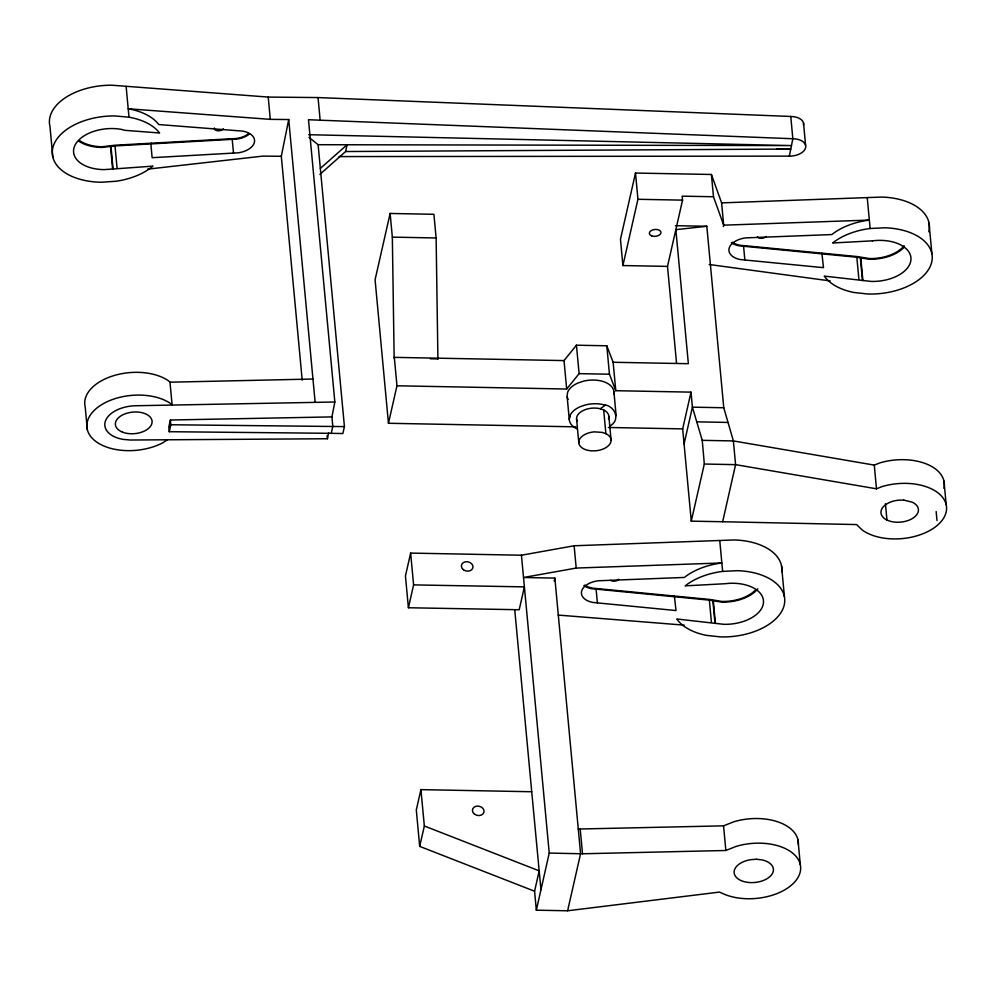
<?xml version="1.0" encoding="UTF-8"?>
<svg xmlns="http://www.w3.org/2000/svg" width="996" height="996" viewBox="0 0 996 996"><rect width="100%" height="100%" fill="white"/><g stroke="black" fill="none" stroke-linecap="round" stroke-linejoin="round"><path stroke-width="1.49" d="M609.938 425.964C621.143 420.001 614.781 405.434 603.613 404.725A23.506 13.782 -5.3 0 0 585.748 404.849L580.195 406.704A23.506 13.782 -5.3 0 0 569.849 415.979L569.289 419.615A23.506 13.782 -5.3 0 0 576.809 428.766M331.929 416.901L170.391 420.013L168.81 426.96L169.258 431.704L331.232 433.322L332.813 426.375L331.929 416.901L334.843 401.998L308.486 119.732L792.841 138.743A14.691 8.615 -5.3 0 1 805.64 147.582A14.691 8.615 -5.3 0 1 789.342 156.123L339.101 156.584M334.843 401.998L137.174 405.721A29.009 17.007 -5.3 0 0 105.701 420.349A29.009 17.007 -5.3 0 0 122.956 439.361L130.277 440.02L327.435 438.75L328.605 432.787M302.211 380.26L281.308 156.285L288.728 119.532L270.29 119.358L128.21 108.776A56.075 32.88 -5.3 0 1 158.8 124.55L242.688 131.123A18.999 11.143 -5.3 0 1 254.441 142.104A18.999 11.143 -5.3 0 1 238.318 152.811L152.127 157.692L150.844 143.947L151.517 143.2M789.342 156.123L792.841 138.743L790.762 116.47L318.048 97.571L268.21 97.073L111.988 85.22A56.075 32.88 -5.3 0 0 49.962 126.417L52.825 157.131M319.878 174.387L345.624 151.529L347.081 144.756L320.339 168.411M549.232 853.074L582.523 853.771L725.86 850.484L736.019 846.438A47.024 27.577 -5.3 0 1 800.249 871.836A47.024 27.577 -5.3 0 1 725.088 894.57L719.436 892.092L567.608 910.78L536.346 910.182L549.232 853.074L521.443 555.22L410.638 553.091L405.447 575.949L408.41 607.747L519.202 609.739L524.394 586.881L413.601 584.889L408.41 607.747M575.825 426.848L388.452 423.275L396.968 385.788L566.674 389.025L564.022 360.589L576.435 345.201L606.801 345.786L609.465 374.222L615.789 390.706L691.012 392.138L682.671 428.89L691.274 521.145L722.648 521.742L735.583 464.646L733.38 440.929L723.768 407.75L706.811 226.279L675.475 225.694M169.258 431.704L170.839 424.757L170.391 420.013M430.372 358.784L437.916 358.921L436.124 237.969L433.907 214.302L390.121 213.468L375.081 279.727L388.452 423.275M564.022 360.589L394.316 357.352L394.155 358.087L392.337 237.123L390.121 213.468M437.916 358.921L438.091 358.187M540.965 889.814L531.727 791.745L420.922 789.629L416.303 809.985L419.69 846.388L534.578 891.221L536.346 910.182M419.69 846.388L424.346 825.995L420.922 789.629M821.874 253.146L823.493 267.663L740.252 259.545A18.999 11.143 -5.3 0 1 729.109 248.328A18.999 11.143 -5.3 0 1 745.73 237.882L831.859 234.558A56.075 32.88 -5.3 0 1 869.334 220.079L723.694 225.171L721.614 202.885L711.405 174.474L635.498 173.055L620.458 239.326L622.911 265.546L667.507 266.393L682.546 200.134L682.148 196.162L713.485 196.747L723.694 225.171L723.37 226.602M622.911 265.546L637.938 199.287L635.498 173.055M554.199 581.042L554.859 578.103L523.523 577.493L576.211 568.056L721.851 562.964A56.075 32.88 -5.3 0 0 684.389 577.443L598.247 580.768A18.999 11.143 -5.3 0 0 581.627 591.213A18.999 11.143 -5.3 0 0 592.769 602.431L676.01 610.548L674.392 596.031M534.578 891.221L539.197 870.853L424.346 825.995M567.608 910.78L580.581 853.672L554.859 578.103M684.078 443.905L692.407 407.165L691.012 392.138M691.274 521.145L704.321 464.036L702.23 440.344L692.407 407.165L723.768 407.75M308.997 137.386L318.122 144.706L344.429 426.599L342.848 433.546L331.232 433.322M566.674 389.025L579.099 373.649L576.435 345.201M577.294 421.408A16.197 9.499 -5.3 0 1 582.374 410.937A16.197 9.499 -5.3 0 1 600.227 408.746L605.17 405.285M167.415 439.709L162.684 442.847A47.024 27.577 -5.3 0 1 96.861 442.199A47.024 27.577 -5.3 0 1 104.767 402.894A47.024 27.577 -5.3 0 1 170.602 403.542L172.109 404.949L169.98 382.203L168.473 380.783A47.024 27.577 -5.3 0 0 113.171 375.816A47.024 27.577 -5.3 0 0 85.195 406.866L87.312 429.625M702.23 440.344L733.38 440.929L874.276 465.107L879.717 462.941A47.024 27.577 -5.3 0 1 943.934 488.326M704.321 464.036L735.583 464.646L876.48 488.812L881.933 486.633A47.024 27.577 -5.3 0 1 941.369 495.933A47.024 27.577 -5.3 0 1 924.724 532.997A47.024 27.577 -5.3 0 1 862.374 530.158L856.61 524.568L722.648 521.742M578.29 829.033L723.557 825.846L733.728 821.8A47.024 27.577 -5.3 0 1 798.356 844.284M78.858 141.183A34.748 20.381 -5.3 0 0 101.966 147.433L115.013 145.926L237.036 139.067A18.999 11.143 -5.3 0 0 249.51 133.95M113.083 169.009L152.911 166.133A56.075 32.88 -5.3 0 1 116.096 181.247L101.492 182.231A56.075 32.88 -5.3 0 1 52.663 148.529A56.075 32.88 -5.3 0 1 114.851 115.934L128.994 117.204A56.075 32.88 -5.3 0 1 159.597 132.991L124.849 130.327L121.076 129.331A34.748 20.381 -5.3 0 0 74.613 146.063A34.748 20.381 -5.3 0 0 104.032 169.619L113.083 169.009L111.017 146.823M872.496 240.833L832.656 242.987A56.075 32.88 -5.3 0 1 870.118 228.507L884.709 227.785A56.075 32.88 -5.3 0 1 931.621 262.471A56.075 32.88 -5.3 0 1 867.964 294.019L853.946 292.488A56.075 32.88 -5.3 0 1 824.277 276.104L871.151 281.42A34.748 20.381 -5.3 0 0 910.979 259.184A34.748 20.381 -5.3 0 0 872.496 240.833M521.443 555.22L574.132 545.771L734.363 539.957A56.075 32.88 -5.3 0 1 781.785 571.754M147.582 169.158L262.882 156.111L281.308 156.285M706.811 226.279L675.848 229.653L688.361 363.702L613.125 362.27L606.801 345.786M721.614 202.885L881.846 197.071A56.075 32.88 -5.3 0 1 928.758 231.744M722.635 571.393L737.227 570.671A56.075 32.88 -5.3 0 1 784.138 605.356A56.075 32.88 -5.3 0 1 720.482 636.905L706.463 635.373A56.075 32.88 -5.3 0 1 676.794 618.989L723.669 624.305A34.748 20.381 -5.3 0 0 763.496 602.07A34.748 20.381 -5.3 0 0 725.013 583.718L685.173 585.872A56.075 32.88 -5.3 0 1 722.635 571.393L719.772 540.679M169.98 382.203L312.956 379.028M345.624 151.529L790.762 149.051L776.768 148.84M318.122 144.706L791.471 145.578L308.673 134.709M170.839 424.757L344.429 426.599M637.938 199.287L682.546 200.134M392.337 237.123L436.124 237.969M579.099 373.649L609.465 374.222M696.752 421.843L728.026 422.441M608.344 427.471L682.671 428.89M558.196 615.08L684.115 625.127M904.393 246.971A34.748 20.381 -5.3 0 1 869.085 259.234L856.834 257.242L738.97 245.8A18.999 11.143 -5.3 0 1 731.313 242.663M757.769 588.86A34.748 20.381 -5.3 0 1 721.602 602.119L709.351 600.127L591.487 588.686A18.999 11.143 -5.3 0 1 583.83 585.548M709.214 264.5L830.191 280.922M600.227 408.746L603.676 409.966A16.197 9.499 -5.3 0 1 608.469 418.768M605.879 433.671L602.443 432.438L594.288 431.853A16.197 9.499 -5.3 0 0 578.838 441.452A16.197 9.499 -5.3 0 0 591.363 450.839L595.558 450.815A16.197 9.499 -5.3 0 0 610.075 443.706A16.197 9.499 -5.3 0 0 605.879 433.671L603.676 409.966M610.598 580.295L611.444 580.768A4.706 2.751 -5.3 0 0 616.088 580.892L617.159 580.481A4.706 2.751 -5.3 0 0 618.665 579.274M929.031 223.129L931.907 253.843M943.984 481.105L946.2 504.81M936.165 511.521L936.999 520.559M867.255 197.793L870.118 228.507M885.444 503.752L886.963 520.049M860.83 258.338L862.897 280.523M860.395 258.288L862.461 280.474M856.834 257.242L858.901 279.428M874.276 465.107L876.48 488.812M803.523 123.043L805.59 145.329M781.561 566.014L784.425 596.729M743.576 246.311L744.859 260.056M797.995 839.964L800.298 864.615M711.405 174.474L713.485 196.747M713.348 601.223L715.427 623.409M712.912 601.173L714.979 623.359M709.351 600.127L711.43 622.313M723.557 825.846L725.86 850.484M667.507 266.393L676.57 363.465M613.125 362.27L615.789 390.706M613.922 391.951L616.138 415.656M608.855 416.266L611.058 439.971M596.106 589.196L597.388 602.941M576.572 418.992L578.788 442.697M569.849 415.979L569.936 416.926M569.289 419.615L567.073 395.91L567.633 392.287A23.506 13.782 -5.3 0 1 577.979 383.012L583.544 381.157A23.506 13.782 -5.3 0 1 613.735 394.379M574.132 545.771L576.211 568.056M580.22 829.12L582.523 853.771M514.745 609.789L531.727 791.745M394.316 357.352L396.968 385.788M410.638 553.091L413.601 584.889M318.048 97.571L320.114 119.856M327.136 435.663L327.435 438.75M288.728 119.532L315.085 401.786M268.21 97.073L270.29 119.358M232.23 139.39L233.512 153.135M126.131 86.49L128.994 117.204M115.013 145.926L117.08 168.112M110.556 146.86L112.623 169.046M904.194 245.726A33.565 19.683 -5.3 0 1 869.259 258.537L857.295 256.57L743.9 245.626A17.804 10.446 -5.3 0 1 732.259 242.19M766.148 236.388A4.706 2.751 -5.3 0 1 764.629 237.596L763.558 238.007A4.706 2.751 -5.3 0 1 758.927 237.882L758.081 237.409A4.706 2.751 -5.3 0 1 757.483 236.811M568.118 399.396A23.506 13.782 -5.3 0 1 567.247 397.093M755.889 589.582A33.565 19.683 -5.3 0 1 721.776 601.422L709.812 599.455L596.417 588.512A17.804 10.446 -5.3 0 1 584.777 585.075M223.341 128.783A4.706 2.751 -5.3 0 1 221.884 130.015L220.838 130.451A4.706 2.751 -5.3 0 1 216.182 130.401L215.298 129.953A4.706 2.751 -5.3 0 1 214.339 127.974M790.762 116.47A14.691 8.615 -5.3 0 1 803.56 125.297M248.564 133.589A17.804 10.446 -5.3 0 1 232.23 138.705L114.851 145.242L102.102 146.736A33.565 19.683 -5.3 0 1 79.792 140.697M756.437 859.287L751.295 859.598A19.708 11.566 -5.3 0 0 736.305 877.327A19.708 11.566 -5.3 0 0 768.227 877.937A19.708 11.566 -5.3 0 0 761.38 859.785L756.437 859.287M903.82 500.104L898.952 500.141A18.812 11.031 -5.3 0 0 881.784 515.517A18.812 11.031 -5.3 0 0 909.709 519.887A18.812 11.031 -5.3 0 0 912.411 502.245L903.82 500.104M651.583 235.84A5.876 3.449 -5.3 0 0 660.971 233.002A5.876 3.449 -5.3 0 0 652.94 229.827A5.876 3.449 -5.3 0 0 651.583 235.84M463.389 569.7A5.876 4.681 12.8 0 0 472.901 567.757A5.876 4.681 12.8 0 0 465.257 561.819A5.876 4.681 12.8 0 0 463.389 569.7M474.432 814.093A5.876 4.681 12.8 0 0 483.956 812.163A5.876 4.681 12.8 0 0 476.3 806.212A5.876 4.681 12.8 0 0 474.432 814.093M122.471 432.127A18.438 10.819 -5.3 0 0 151.952 423.213A18.438 10.819 -5.3 0 0 126.753 413.265A18.438 10.819 -5.3 0 0 122.471 432.127"/></g></svg>
